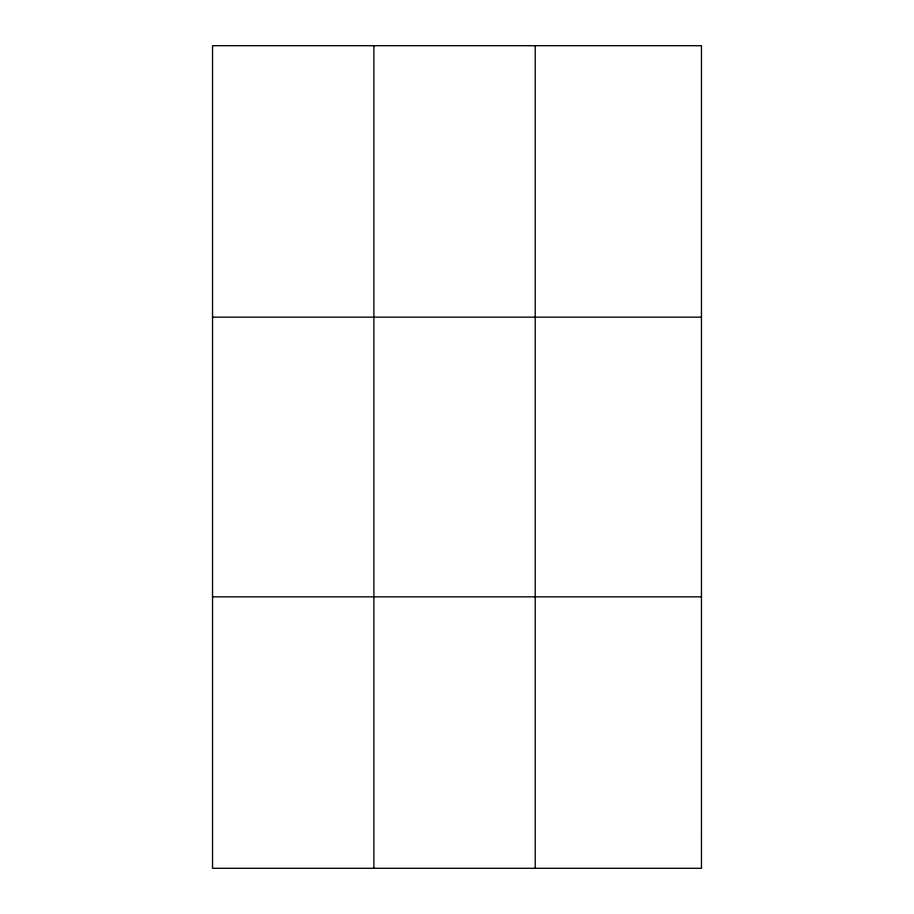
<?xml version="1.0" encoding="UTF-8"?>
<svg xmlns="http://www.w3.org/2000/svg" width="914" height="914" viewBox="0 0 914 914"><rect width="100%" height="100%" fill="white"/><g stroke="black" fill="none" stroke-linecap="round" stroke-linejoin="round"><path stroke-width="1.37" d="M373.883 868.3L373.883 45.7M535.227 868.3L535.227 45.7M212.539 317.158L701.461 317.158M212.539 596.842L701.461 596.842M701.461 838.138L701.461 868.3L212.539 868.3L212.539 45.7L701.461 45.7L701.461 838.138"/></g></svg>
